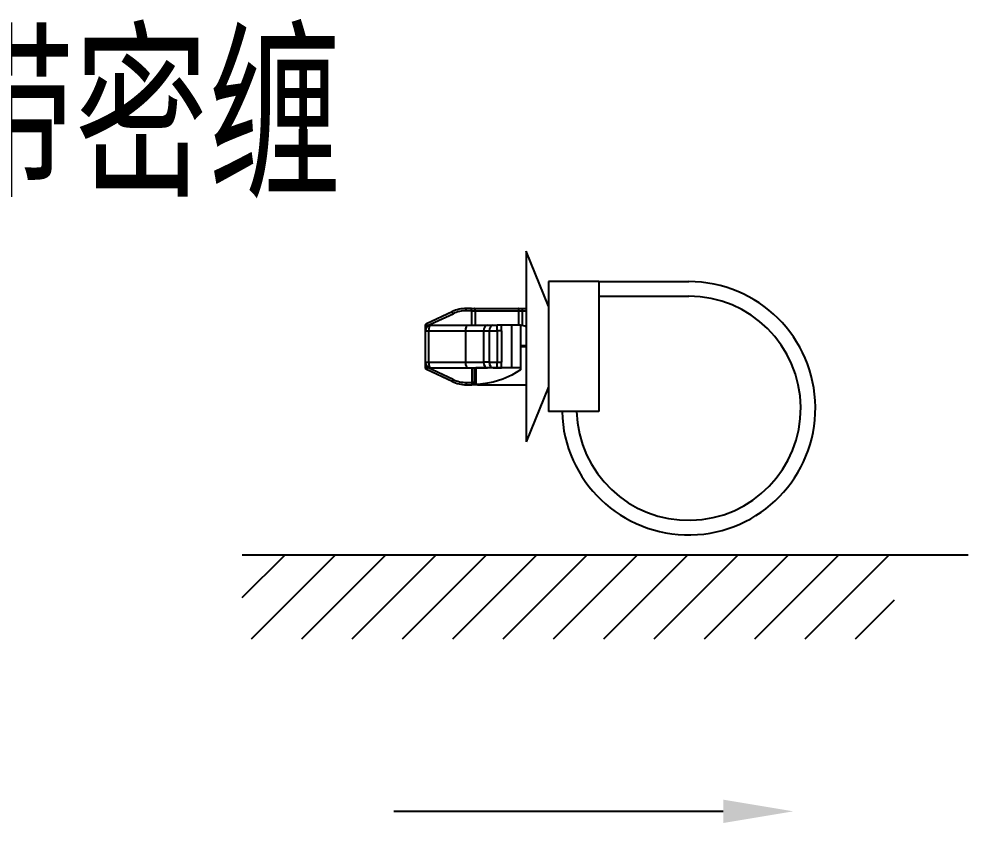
# Model space of a CAD drawing. Header units: inches. Extents: x 47316 to 59086, y 3141 to 11743.
# Drawn here: x 52255.2 to 52289.06, y 8931.83 to 8960.52 of the extents above; entities that cross this region are included whole.
import ezdxf

# ---------------------------------------------------------------- set-up
doc = ezdxf.new("R2010")
doc.units = ezdxf.units.IN
doc.header["$MEASUREMENT"] = 0
doc.styles.add('MtX_FangSong_GB2312', font='')
doc.styles.get('MtX_FangSong_GB2312').set_extended_font_data('FangSong_GB2312')

msp = doc.modelspace()

# ---------------------------------------------------------------- linework, layer by layer
at = {"color": 0, "linetype": 'ByBlock', "lineweight": -3, "ltscale": 0.132311}
for p, q in [((52274.092, 8950.273), (52273.292, 8952.233)), ((52274.092, 8947.393), (52273.292, 8945.433))]:
    msp.add_line(p, q, dxfattribs=at)
at = {"color": 0, "linetype": 'ByBlock', "lineweight": -3, "ltscale": 0.425}
msp.add_line((52273.292, 8952.233), (52273.292, 8945.433), dxfattribs=at)
at = {"color": 0, "linetype": 'ByBlock', "lineweight": -3, "ltscale": 0.096026}
for p, q in [((52274.092, 8951.153), (52274.092, 8949.616)), ((52274.092, 8948.049), (52274.092, 8946.513))]:
    msp.add_line(p, q, dxfattribs=at)
at = {"color": 0, "linetype": 'ByBlock', "lineweight": -3, "ltscale": 0.1125}
for p, q in [((52275.892, 8951.153), (52274.092, 8951.153)), ((52275.892, 8946.513), (52274.092, 8946.513))]:
    msp.add_line(p, q, dxfattribs=at)
at = {"color": 0, "linetype": 'ByBlock', "lineweight": -3, "ltscale": 0.2}
for p, q in [((52275.892, 8951.153), (52279.092, 8951.153)), ((52275.892, 8950.633), (52279.092, 8950.633))]:
    msp.add_line(p, q, dxfattribs=at)
at = {"color": 0, "linetype": 'ByBlock', "lineweight": -3, "ltscale": 0.289999}
msp.add_line((52275.892, 8951.153), (52275.892, 8946.513), dxfattribs=at)
at = {"color": 0, "linetype": 'ByBlock', "lineweight": -3, "ltscale": 0.011804}
for p, q in [((52271.347, 8950.193), (52271.158, 8950.193)), ((52271.347, 8950.113), (52271.158, 8950.113))]:
    msp.add_line(p, q, dxfattribs=at)
at = {"color": 0, "linetype": 'ByBlock', "lineweight": -3, "ltscale": 0.005}
for p, q in [((52271.158, 8950.113), (52271.158, 8950.193)), ((52271.347, 8950.113), (52271.347, 8950.193)), ((52273.157, 8950.113), (52273.157, 8950.193)), ((52270.685, 8950.008), (52270.651, 8950.08)), ((52269.772, 8949.582), (52269.692, 8949.582)), ((52269.772, 8949.582), (52269.738, 8949.654)), ((52269.772, 8948.084), (52269.692, 8948.084)), ((52269.772, 8948.084), (52269.738, 8948.011)), ((52270.685, 8947.658), (52270.651, 8947.585)), ((52271.158, 8947.553), (52271.158, 8947.473)), ((52271.354, 8947.553), (52271.354, 8947.473))]:
    msp.add_line(p, q, dxfattribs=at)
at = {"color": 0, "linetype": 'ByBlock', "lineweight": -3, "ltscale": 0.006325}
msp.add_line((52271.347, 8950.193), (52271.448, 8950.193), dxfattribs=at)
at = {"color": 0, "linetype": 'ByBlock', "lineweight": -3, "ltscale": 0.097302}
for p, q in [((52271.448, 8950.193), (52273.005, 8950.193)), ((52271.474, 8950.113), (52273.031, 8950.113))]:
    msp.add_line(p, q, dxfattribs=at)
at = {"color": 0, "linetype": 'ByBlock', "lineweight": -3, "ltscale": 0.009488}
msp.add_line((52273.005, 8950.193), (52273.157, 8950.193), dxfattribs=at)
at = {"color": 0, "linetype": 'ByBlock', "lineweight": -3, "ltscale": 0.008443}
for p, q in [((52273.157, 8950.193), (52273.292, 8950.193)), ((52273.157, 8950.113), (52273.292, 8950.113))]:
    msp.add_line(p, q, dxfattribs=at)
at = {"color": 0, "linetype": 'ByBlock', "lineweight": -3, "ltscale": 0.062942}
for p, q in [((52269.738, 8949.654), (52270.651, 8950.08)), ((52270.651, 8947.585), (52269.738, 8948.011))]:
    msp.add_line(p, q, dxfattribs=at)
at = {"color": 0, "linetype": 'ByBlock', "lineweight": -3, "ltscale": 0.062941}
for p, q in [((52269.772, 8949.582), (52270.685, 8950.008)), ((52270.685, 8947.658), (52269.772, 8948.084))]:
    msp.add_line(p, q, dxfattribs=at)
at = {"color": 0, "linetype": 'ByBlock', "lineweight": -3, "ltscale": 0.007907}
msp.add_line((52271.347, 8950.113), (52271.474, 8950.113), dxfattribs=at)
at = {"color": 0, "linetype": 'ByBlock', "lineweight": -3, "ltscale": 0.0325}
for p, q in [((52271.347, 8950.113), (52271.347, 8949.593)), ((52271.474, 8950.113), (52271.474, 8949.593)), ((52273.031, 8949.593), (52273.031, 8950.113)), ((52271.354, 8948.073), (52271.354, 8947.553)), ((52271.443, 8948.073), (52271.443, 8947.553))]:
    msp.add_line(p, q, dxfattribs=at)
at = {"color": 0, "linetype": 'ByBlock', "lineweight": -3, "ltscale": 0.007906}
msp.add_line((52273.031, 8950.113), (52273.157, 8950.113), dxfattribs=at)
at = {"color": 0, "linetype": 'ByBlock', "lineweight": -3, "ltscale": 0.032832}
msp.add_line((52273.157, 8949.588), (52273.157, 8950.113), dxfattribs=at)
at = {"color": 0, "linetype": 'ByBlock', "lineweight": -3, "ltscale": 0.011816}
for p, q in [((52269.692, 8949.582), (52269.692, 8949.393)), ((52269.692, 8948.273), (52269.692, 8948.084))]:
    msp.add_line(p, q, dxfattribs=at)
at = {"color": 0, "linetype": 'ByBlock', "lineweight": -3, "ltscale": 0.001816}
for p, q in [((52269.772, 8949.582), (52269.772, 8949.553)), ((52269.772, 8948.113), (52269.772, 8948.084))]:
    msp.add_line(p, q, dxfattribs=at)
at = {"color": 0, "linetype": 'ByBlock', "lineweight": -3, "ltscale": 0.081943}
for p, q in [((52269.892, 8949.593), (52271.203, 8949.593)), ((52269.813, 8949.393), (52271.124, 8949.393)), ((52269.813, 8948.273), (52271.124, 8948.273)), ((52269.892, 8948.073), (52271.203, 8948.073))]:
    msp.add_line(p, q, dxfattribs=at)
at = {"color": 0, "linetype": 'ByBlock', "lineweight": -3, "ltscale": 0.04455}
for p, q in [((52271.203, 8949.593), (52271.916, 8949.593)), ((52271.203, 8948.073), (52271.916, 8948.073))]:
    msp.add_line(p, q, dxfattribs=at)
at = {"color": 0, "linetype": 'ByBlock', "lineweight": -3, "ltscale": 0.012637}
for p, q in [((52271.916, 8949.593), (52272.118, 8949.593)), ((52271.772, 8949.393), (52271.974, 8949.393)), ((52271.974, 8948.273), (52271.772, 8948.273)), ((52272.118, 8948.073), (52271.916, 8948.073))]:
    msp.add_line(p, q, dxfattribs=at)
at = {"color": 0, "linetype": 'ByBlock', "lineweight": -3, "ltscale": 0.009006}
for p, q in [((52272.118, 8949.593), (52272.262, 8949.593)), ((52272.118, 8948.073), (52272.262, 8948.073))]:
    msp.add_line(p, q, dxfattribs=at)
at = {"color": 0, "linetype": 'ByBlock', "lineweight": -3, "ltscale": 0.009364}
for p, q in [((52272.412, 8949.593), (52272.262, 8949.593)), ((52272.412, 8949.393), (52272.262, 8949.393)), ((52272.262, 8948.273), (52272.412, 8948.273)), ((52272.262, 8948.073), (52272.412, 8948.073))]:
    msp.add_line(p, q, dxfattribs=at)
at = {"color": 0, "linetype": 'ByBlock', "lineweight": -3, "ltscale": 0.0125}
for p, q in [((52272.262, 8949.393), (52272.262, 8949.593)), ((52272.412, 8949.393), (52272.412, 8949.593)), ((52273.092, 8948.873), (52273.292, 8948.873)), ((52273.092, 8948.833), (52273.292, 8948.833)), ((52272.262, 8948.073), (52272.262, 8948.273)), ((52272.412, 8948.073), (52272.412, 8948.273))]:
    msp.add_line(p, q, dxfattribs=at)
at = {"color": 0, "linetype": 'ByBlock', "lineweight": -3, "ltscale": 0.022501}
for p, q in [((52272.772, 8949.593), (52272.412, 8949.593)), ((52272.772, 8948.073), (52272.412, 8948.073))]:
    msp.add_line(p, q, dxfattribs=at)
at = {"color": 0, "linetype": 'ByBlock', "lineweight": -3, "ltscale": 0.02}
for p, q in [((52273.092, 8949.593), (52272.772, 8949.593)), ((52273.092, 8948.073), (52272.772, 8948.073))]:
    msp.add_line(p, q, dxfattribs=at)
at = {"color": 0, "linetype": 'ByBlock', "lineweight": -3, "ltscale": 0.095}
for p, q in [((52272.772, 8949.593), (52272.772, 8948.073)), ((52273.092, 8949.593), (52273.092, 8948.073))]:
    msp.add_line(p, q, dxfattribs=at)
at = {"color": 0, "linetype": 'ByBlock', "lineweight": -3, "ltscale": 0.097948}
msp.add_line((52274.092, 8949.616), (52274.092, 8948.049), dxfattribs=at)
at = {"color": 0, "linetype": 'ByBlock', "lineweight": -3, "ltscale": 0.07}
for p, q in [((52269.692, 8949.393), (52269.692, 8948.273)), ((52269.813, 8949.393), (52269.813, 8948.273)), ((52271.124, 8949.393), (52271.124, 8948.273)), ((52271.772, 8949.393), (52271.772, 8948.273)), ((52271.974, 8949.393), (52271.974, 8948.273)), ((52272.262, 8949.393), (52272.262, 8948.273)), ((52272.412, 8949.393), (52272.412, 8948.273))]:
    msp.add_line(p, q, dxfattribs=at)
at = {"color": 0, "linetype": 'ByBlock', "lineweight": -3, "ltscale": 0.007544}
for p, q in [((52269.692, 8949.393), (52269.813, 8949.393)), ((52269.692, 8948.273), (52269.813, 8948.273))]:
    msp.add_line(p, q, dxfattribs=at)
at = {"color": 0, "linetype": 'ByBlock', "lineweight": -3, "ltscale": 0.0405}
for p, q in [((52271.124, 8949.393), (52271.772, 8949.393)), ((52271.124, 8948.273), (52271.772, 8948.273))]:
    msp.add_line(p, q, dxfattribs=at)
at = {"color": 0, "linetype": 'ByBlock', "lineweight": -3, "ltscale": 0.018011}
for p, q in [((52271.974, 8949.393), (52272.262, 8949.393)), ((52271.974, 8948.273), (52272.262, 8948.273))]:
    msp.add_line(p, q, dxfattribs=at)
at = {"color": 0, "linetype": 'ByBlock', "lineweight": -3, "ltscale": 0.0025}
msp.add_line((52273.157, 8948.833), (52273.157, 8948.873), dxfattribs=at)
at = {"color": 0, "linetype": 'ByBlock', "lineweight": -3, "ltscale": 0.005363}
msp.add_line((52271.354, 8948.073), (52271.439, 8948.073), dxfattribs=at)
at = {"color": 0, "linetype": 'ByBlock', "lineweight": -3, "ltscale": 0.000233459}
msp.add_line((52271.439, 8948.073), (52271.443, 8948.073), dxfattribs=at)
at = {"color": 0, "linetype": 'ByBlock', "lineweight": -3, "ltscale": 0.003059}
msp.add_line((52271.443, 8948.073), (52271.492, 8948.073), dxfattribs=at)
at = {"color": 0, "linetype": 'ByBlock', "lineweight": -3, "ltscale": 0.1}
msp.add_line((52273.092, 8948.073), (52271.492, 8948.073), dxfattribs=at)
at = {"color": 0, "linetype": 'ByBlock', "lineweight": -3, "ltscale": 0.031953}
msp.add_line((52271.492, 8948.073), (52271.492, 8947.562), dxfattribs=at)
at = {"color": 0, "linetype": 'ByBlock', "lineweight": -3, "ltscale": 0.004339}
msp.add_line((52273.092, 8948.073), (52273.092, 8948.004), dxfattribs=at)
at = {"color": 0, "linetype": 'ByBlock', "lineweight": -3, "ltscale": 0.012206}
for p, q in [((52271.158, 8947.553), (52271.354, 8947.553)), ((52271.158, 8947.473), (52271.354, 8947.473))]:
    msp.add_line(p, q, dxfattribs=at)
at = {"color": 0, "linetype": 'ByBlock', "lineweight": -3, "ltscale": 0.005597}
msp.add_line((52271.443, 8947.553), (52271.354, 8947.553), dxfattribs=at)
at = {"color": 0, "linetype": 'ByBlock', "lineweight": -3, "ltscale": 0.004477}
msp.add_line((52271.425, 8947.473), (52271.354, 8947.473), dxfattribs=at)
at = {"color": 0, "linetype": 'ByBlock', "lineweight": -3, "ltscale": 0.00896}
msp.add_line((52271.569, 8947.473), (52271.425, 8947.473), dxfattribs=at)
at = {"color": 0, "linetype": 'ByBlock', "lineweight": -3, "ltscale": 0.002986}
msp.add_line((52271.491, 8947.553), (52271.443, 8947.553), dxfattribs=at)
at = {"color": 0, "linetype": 'ByBlock', "lineweight": -3, "ltscale": 9.0198e-05}
msp.add_line((52271.492, 8947.554), (52271.491, 8947.553), dxfattribs=at)
at = {"color": 0, "linetype": 'ByBlock', "lineweight": -3, "ltscale": 0.000495148}
msp.add_line((52271.492, 8947.562), (52271.492, 8947.554), dxfattribs=at)
at = {"color": 0, "linetype": 'ByBlock', "lineweight": -3, "ltscale": 0.107719}
msp.add_line((52271.569, 8947.473), (52273.292, 8947.473), dxfattribs=at)
at = {"color": 0, "linetype": 'ByBlock', "lineweight": -3, "ltscale": 0.000715637}
msp.add_line((52271.572, 8947.485), (52271.572, 8947.474), dxfattribs=at)
at = {"color": 0, "lineweight": -2}
for p, q in [((52263.166, 8939.876, 0), (52264.696, 8941.405, 0)), ((52263.166, 8941.405, 0), (52289.059, 8941.405, 0)), ((52263.489, 8938.402, 0), (52266.492, 8941.405, 0)), ((52265.285, 8938.402, 0), (52268.288, 8941.405, 0)), ((52267.081, 8938.402, 0), (52270.084, 8941.405, 0)), ((52268.877, 8938.402, 0), (52271.88, 8941.405, 0)), ((52270.673, 8938.402, 0), (52273.677, 8941.405, 0)), ((52272.469, 8938.402, 0), (52275.473, 8941.405, 0)), ((52274.265, 8938.402, 0), (52277.269, 8941.405, 0)), ((52276.061, 8938.402, 0), (52279.065, 8941.405, 0)), ((52277.857, 8938.402, 0), (52280.861, 8941.405, 0)), ((52279.653, 8938.402, 0), (52282.657, 8941.405, 0)), ((52281.449, 8938.402, 0), (52284.453, 8941.405, 0)), ((52283.245, 8938.402, 0), (52286.249, 8941.405, 0)), ((52285.041, 8938.402, 0), (52286.438, 8939.798, 0))]:
    msp.add_line(p, q, dxfattribs=at)
at = {"color": 7, "lineweight": -2}
msp.add_line((52280.325, 8932.249), (52268.577, 8932.249), dxfattribs=at)
at = {"color": 0, "linetype": 'ByBlock', "lineweight": -3}
msp.add_lwpolyline([(52273.092, 8948.004), (52272.784, 8947.813), (52272.458, 8947.667), (52272.118, 8947.566), (52271.847, 8947.515), (52271.572, 8947.485)], dxfattribs=at)
for centre, radius, start, end in [((52279.092, 8946.633), 4.52, 181.5213, 90), ((52279.092, 8946.633), 4, 181.7191, 90), ((52271.158, 8948.993), 1.2, 90, 115.0169), ((52271.158, 8948.993), 1.12, 90, 115.0169), ((52269.772, 8949.582), 0.08, 115.0169, 180), ((52269.892, 8949.393), 0.2, 90, 180), ((52273.092, 8949.193), 0.4, 60, 90), ((52269.892, 8948.273), 0.2, 180, 270), ((52269.772, 8948.084), 0.08, 180, 244.9831), ((52271.158, 8948.673), 1.2, 244.9831, 270), ((52271.158, 8948.673), 1.12, 244.9831, 270), ((52271.567, 8947.56), 0.0745, 178.3994, 274.0763), ((52271.572, 8947.554), 0.0799, 180.0574, 270.0573), ((52271.57, 8947.476), 0.00347, 251.1624, 314.3906)]:
    msp.add_arc(centre, radius, start, end, dxfattribs=at)
for centre, major_axis, ratio, start_param, end_param in [((52271.448, 8950.113), (0, -0.08), 0.316228, 1.570796, 3.141593), ((52273.005, 8950.113), (0, -0.08), 0.316228, 1.570796, 3.141593), ((52269.892, 8949.393), (0, -0.2), 0.396439, 3.141593, 4.712389), ((52271.203, 8949.393), (0, -0.2), 0.396439, 3.141593, 4.712389), ((52271.916, 8949.393), (0, -0.2), 0.720438, 3.141593, 4.712389), ((52272.118, 8949.393), (0, -0.2), 0.720438, 3.141593, 4.712389), ((52269.892, 8948.273), (0, -0.2), 0.396439, 4.712389, 6.283185), ((52271.203, 8948.273), (0, -0.2), 0.396439, 4.712389, 6.283185), ((52271.916, 8948.273), (0, -0.2), 0.720438, 4.712389, 6.283185), ((52272.118, 8948.273), (0, -0.2), 0.720438, 4.712389, 6.283185), ((52271.425, 8947.553), (0, 0.08), 0.22389, 3.141593, 4.712389), ((52271.569, 8947.553), (0, 0.08), 0.97071, 1.570796, 3.141593)]:
    msp.add_ellipse(centre, major_axis=major_axis, ratio=ratio, start_param=start_param, end_param=end_param, dxfattribs=at)
at = {"color": 7, "lineweight": -2}
msp.add_solid([(52280.325, 8932.666), (52282.825, 8932.249), (52280.325, 8931.832)], dxfattribs=at)

# ---------------------------------------------------------------- texts
at = {"color": 0, "lineweight": -2, "style": 'MtX_FangSong_GB2312', "width": 0.7}
msp.add_text('BWGφ7-9K波纹管位于C06和C07扎带之间，波纹管外用绒布胶带密缠', height=5, rotation=360, dxfattribs=at).set_placement((52127.127, 8954.714))

doc.saveas('drawing.dxf')
